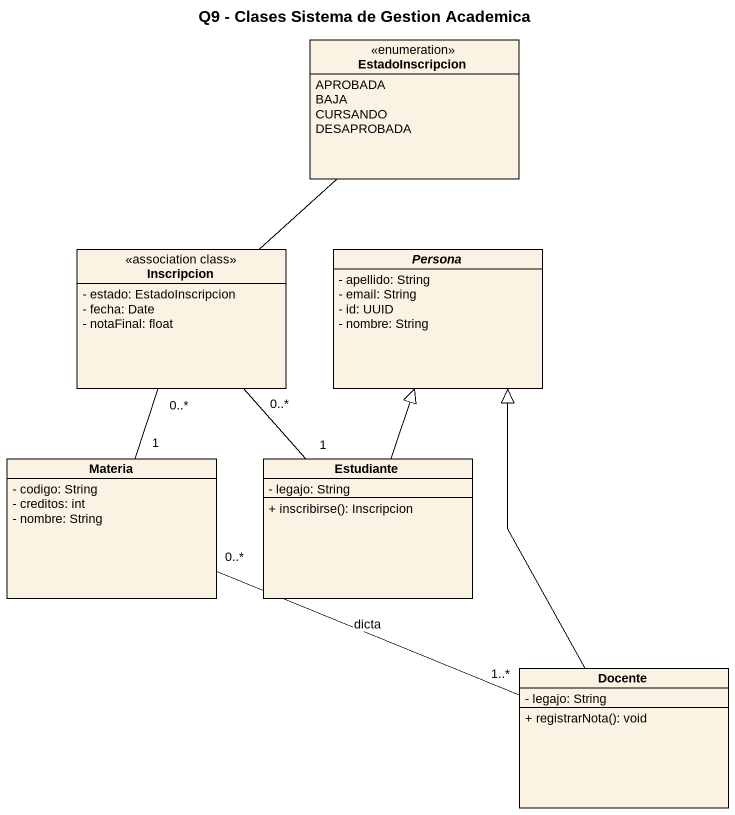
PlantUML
@startuml
title Q9 - Clases Sistema de Gestion Academica
hide circle
hide empty members
skinparam classAttributeIconSize 0
enum EstadoInscripcion {
  APROBADA
  BAJA
  CURSANDO
  DESAPROBADA
}
class Inscripcion <<association class>> {
  - estado: EstadoInscripcion
  - fecha: Date
  - notaFinal: float
}
abstract class Persona {
  - apellido: String
  - email: String
  - id: UUID
  - nombre: String
}
class Materia {
  - codigo: String
  - creditos: int
  - nombre: String
}
class Estudiante {
  - legajo: String
  + inscribirse(): Inscripcion
}
class Docente {
  - legajo: String
  + registrarNota(): void
}
Inscripcion -up- EstadoInscripcion
Materia "1" -up- "0..*" Inscripcion
Estudiante "1" -up- "0..*" Inscripcion
Estudiante -up-|> Persona
Docente -up-|> Persona
Docente "1..*" -left- "0..*" Materia : dicta
@enduml
